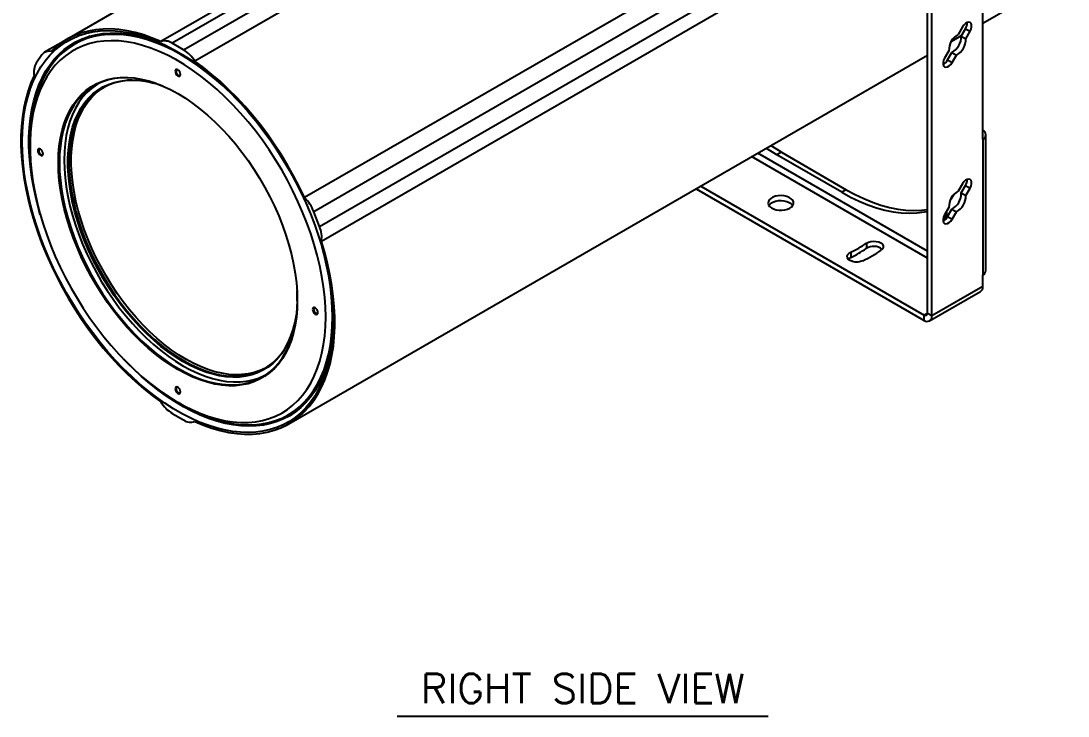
# Model space of a CAD drawing. Extents: x 6 to 132, y 2 to 97.
# Drawn here: x 74.86 to 101.58, y 58.33 to 76.07 of the extents above; entities that cross this region are included whole.
import ezdxf
from ezdxf.enums import TextEntityAlignment as Align

# ---------------------------------------------------------------- set-up
doc = ezdxf.new("R2010")
doc.units = 0
doc.header["$MEASUREMENT"] = 0
doc.layers.add('OBJECT', color=7, linetype='CONTINUOUS')
doc.styles.get("Standard").update_dxf_attribs({"font": 'SIMPLEX'})

msp = doc.modelspace()

# ---------------------------------------------------------------- linework, layer by layer
at = {"layer": 'OBJECT'}
for p, q in [((95.084, 86.601), (76.032, 75.603)), ((97.483, 86.543), (78.431, 75.545)), ((97.769, 86.503), (78.718, 75.505)), ((79.011, 75.336), (98.062, 86.334)), ((98.349, 86.044), (79.297, 75.045)), ((101.147, 82.562), (82.096, 71.564)), ((101.384, 82.201), (82.333, 71.203)), ((82.479, 70.825), (101.531, 81.823)), ((101.58, 81.446), (82.529, 70.448)), ((99.405, 73.053), (99.405, 77.34)), ((99.405, 76.015), (100.748, 76.79)), ((97.99, 68.611), (97.99, 76.658)), ((98.106, 68.544), (98.106, 76.59)), ((98.89, 75.918), (98.78, 75.728)), ((76.615, 75.682), (76.29, 75.513)), ((98.601, 75.551), (98.865, 75.703)), ((98.854, 75.685), (98.964, 75.875)), ((98.854, 75.685), (98.971, 75.617)), ((98.964, 75.875), (99.081, 75.808)), ((98.971, 75.617), (99.081, 75.808)), ((75.945, 75.549), (75.464, 75.272)), ((79.011, 75.336), (78.718, 75.505)), ((75.395, 75.208), (75.249, 74.999)), ((81.696, 65.792), (97.99, 75.198)), ((98.54, 75.313), (98.43, 75.123)), ((98.505, 75.08), (98.615, 75.27)), ((98.615, 75.27), (98.731, 75.203)), ((98.621, 75.012), (98.731, 75.203)), ((98.505, 75.08), (98.621, 75.012)), ((99.405, 73.278), (99.405, 73.278)), ((99.405, 73.278), (99.405, 73.278)), ((75.091, 72.976), (75.091, 72.876)), ((99.405, 73.054), (99.405, 73.053)), ((99.405, 73.054), (99.405, 69.591)), ((99.405, 73.054), (99.405, 73.054)), ((99.486, 69.703), (99.486, 73.166)), ((97.99, 70.201), (93.662, 72.7)), ((94.27, 72.72), (94.153, 72.653)), ((94.27, 72.72), (95.922, 71.766)), ((97.99, 70.021), (93.506, 72.61)), ((95.806, 71.699), (94.153, 72.653)), ((98.89, 71.918), (98.78, 71.728)), ((92.09, 71.792), (97.912, 68.432)), ((92.207, 71.86), (97.912, 68.566)), ((95.922, 71.766), (95.806, 71.699)), ((98.854, 71.685), (98.964, 71.875)), ((98.854, 71.685), (98.971, 71.617)), ((98.964, 71.875), (99.081, 71.808)), ((98.971, 71.617), (99.081, 71.808)), ((82.479, 70.825), (82.333, 71.203)), ((98.54, 71.313), (98.43, 71.123)), ((98.443, 71.145), (98.443, 71.003)), ((98.488, 71.054), (98.488, 71.223)), ((98.505, 71.08), (98.615, 71.27)), ((98.505, 71.08), (98.621, 71.012)), ((98.615, 71.27), (98.731, 71.203)), ((98.621, 71.012), (98.731, 71.203)), ((96.433, 70.4), (96.433, 70.266)), ((96.034, 70.17), (96.034, 70.036)), ((99.405, 69.59), (99.405, 69.591)), ((99.405, 69.294), (99.405, 69.59)), ((99.405, 69.294), (98.106, 68.544)), ((81.912, 68.928), (81.912, 68.953)), ((98.049, 68.418), (99.348, 69.168)), ((97.99, 68.611), (97.912, 68.566)), ((97.912, 68.432), (97.912, 68.566)), ((98.106, 68.544), (97.99, 68.611)), ((79.062, 67.443), (79.081, 67.432)), ((78.864, 66.34), (78.95, 66.29)), ((78.718, 66.059), (79.011, 65.89)), ((81.747, 66.06), (82.056, 66.257))]:
    msp.add_line(p, q, dxfattribs=at)
at = {"layer": 'OBJECT', "color": 1}
msp.add_line((84.464, 58.334), (93.928, 58.334), dxfattribs=at)
at = {"layer": 'OBJECT', "flags": 128}
for points in [[(99.081, 75.808), (99.106, 75.862), (99.119, 75.916), (99.119, 75.965), (99.106, 76.003), (99.081, 76.029), (99.046, 76.038), (99.006, 76.029), (98.964, 76.005), (98.924, 75.967), (98.89, 75.918)], [(74.892, 72.991), (74.898, 73.24), (74.916, 73.482), (74.946, 73.715), (74.988, 73.938), (75.041, 74.153), (75.107, 74.356), (75.184, 74.549), (75.271, 74.729), (75.37, 74.898), (75.48, 75.054), (75.6, 75.196), (75.729, 75.325), (75.868, 75.44), (76.017, 75.54), (76.174, 75.626), (76.339, 75.697), (76.511, 75.752), (76.691, 75.792), (76.878, 75.817), (77.07, 75.826), (77.268, 75.82), (77.471, 75.798), (77.678, 75.76), (77.889, 75.708), (78.103, 75.639), (78.319, 75.556), (78.536, 75.459), (78.755, 75.346), (78.974, 75.22), (79.192, 75.08), (79.41, 74.926), (79.626, 74.76), (79.839, 74.582), (80.05, 74.391), (80.257, 74.19), (80.46, 73.977), (80.658, 73.755), (80.851, 73.524), (81.037, 73.284), (81.217, 73.036), (81.39, 72.781), (81.555, 72.519), (81.712, 72.252), (81.86, 71.981), (81.999, 71.705), (82.129, 71.427), (82.249, 71.146), (82.358, 70.864), (82.457, 70.581), (82.545, 70.299), (82.622, 70.018), (82.687, 69.739), (82.741, 69.463), (82.783, 69.19), (82.813, 68.923), (82.831, 68.66), (82.837, 68.404), (82.831, 68.155), (82.813, 67.913), (82.783, 67.68), (82.741, 67.456), (82.687, 67.242), (82.622, 67.039), (82.545, 66.846), (82.457, 66.666), (82.358, 66.497), (82.249, 66.341), (82.129, 66.199), (81.999, 66.07), (81.86, 65.955), (81.712, 65.855), (81.555, 65.769), (81.39, 65.698), (81.217, 65.643), (81.037, 65.603), (80.851, 65.578), (80.658, 65.569), (80.46, 65.575), (80.257, 65.597), (80.05, 65.634), (79.839, 65.687), (79.626, 65.755), (79.41, 65.838), (79.192, 65.936), (78.974, 66.048), (78.755, 66.175), (78.536, 66.315), (78.319, 66.468), (78.103, 66.635), (77.889, 66.813), (77.678, 67.004), (77.471, 67.205), (77.268, 67.418), (77.07, 67.64), (76.878, 67.871), (76.691, 68.111), (76.511, 68.359), (76.339, 68.614), (76.174, 68.876), (76.017, 69.142), (75.868, 69.414), (75.729, 69.69), (75.6, 69.968), (75.48, 70.249), (75.37, 70.531), (75.271, 70.814), (75.184, 71.096), (75.107, 71.377), (75.041, 71.656), (74.988, 71.932), (74.946, 72.204), (74.916, 72.472), (74.898, 72.735), (74.892, 72.991)], [(75.352, 71.131), (75.316, 71.259), (75.245, 71.536), (75.186, 71.81), (75.138, 72.081), (75.102, 72.347), (75.078, 72.609), (75.066, 72.865), (75.066, 73.115), (75.078, 73.357), (75.102, 73.591), (75.138, 73.816), (75.186, 74.032), (75.245, 74.238), (75.316, 74.433), (75.398, 74.616), (75.491, 74.788), (75.594, 74.947), (75.708, 75.093), (75.832, 75.225), (75.966, 75.344), (76.109, 75.449), (76.261, 75.539), (76.421, 75.614), (76.589, 75.674), (76.764, 75.719), (76.946, 75.749), (77.134, 75.763), (77.328, 75.762), (77.526, 75.745), (77.729, 75.713), (77.936, 75.665), (78.146, 75.602), (78.359, 75.524), (78.573, 75.432), (78.789, 75.325), (78.908, 75.259)], [(80.364, 74.08), (80.226, 74.219), (80.019, 74.414), (79.81, 74.597), (79.597, 74.769), (79.383, 74.927), (79.167, 75.073), (78.951, 75.205), (78.734, 75.323), (78.519, 75.426), (78.304, 75.515), (78.092, 75.589), (77.882, 75.648), (77.676, 75.691), (77.474, 75.718), (77.276, 75.73), (77.084, 75.727), (76.897, 75.707), (76.717, 75.672), (76.544, 75.622), (76.379, 75.556), (76.221, 75.475), (76.073, 75.379), (75.933, 75.269), (75.803, 75.144), (75.682, 75.006), (75.572, 74.854), (75.473, 74.689), (75.385, 74.512), (75.307, 74.323), (75.242, 74.123), (75.187, 73.912), (75.145, 73.691), (75.115, 73.461), (75.097, 73.222), (75.091, 72.976)], [(78.431, 75.545), (78.212, 75.637), (77.994, 75.714), (77.779, 75.776), (77.567, 75.822), (77.359, 75.852), (77.156, 75.867), (76.958, 75.865), (76.766, 75.848), (76.581, 75.815), (76.402, 75.767), (76.231, 75.702), (76.068, 75.623), (75.914, 75.528), (75.768, 75.419), (75.632, 75.295)], [(82.638, 68.519), (82.632, 68.769), (82.614, 69.025), (82.583, 69.287), (82.541, 69.553), (82.488, 69.823), (82.422, 70.095), (82.345, 70.37), (82.257, 70.645), (82.159, 70.921), (82.049, 71.196), (81.93, 71.469), (81.8, 71.74), (81.661, 72.008), (81.514, 72.271), (81.357, 72.529), (81.193, 72.782), (81.021, 73.027), (80.843, 73.266), (80.658, 73.496), (80.467, 73.717), (80.271, 73.928), (80.071, 74.13), (79.867, 74.32), (79.659, 74.498), (79.449, 74.664), (79.237, 74.818), (79.024, 74.959), (78.811, 75.085), (78.597, 75.198), (78.385, 75.296), (78.174, 75.38), (77.965, 75.448), (77.759, 75.502), (77.557, 75.54), (77.359, 75.562), (77.165, 75.569), (76.977, 75.56), (76.796, 75.536), (76.62, 75.496), (76.452, 75.441), (76.292, 75.371), (76.14, 75.285), (75.997, 75.185), (75.862, 75.071), (75.738, 74.942), (75.623, 74.8), (75.519, 74.645), (75.426, 74.477), (75.343, 74.297), (75.272, 74.106), (75.212, 73.904), (75.164, 73.691), (75.128, 73.469), (75.104, 73.238), (75.092, 72.998), (75.092, 72.752), (75.104, 72.498), (75.128, 72.239), (75.164, 71.976), (75.212, 71.708), (75.272, 71.436), (75.343, 71.163), (75.426, 70.888), (75.519, 70.612), (75.623, 70.336), (75.738, 70.062), (75.862, 69.79), (75.997, 69.521), (76.14, 69.255), (76.292, 68.994), (76.452, 68.739), (76.62, 68.489), (76.796, 68.247), (76.977, 68.013), (77.165, 67.787), (77.359, 67.571), (77.557, 67.364), (77.759, 67.169), (77.965, 66.984), (78.174, 66.812), (78.385, 66.652), (78.597, 66.505), (78.811, 66.371), (79.024, 66.251), (79.237, 66.146), (79.449, 66.055), (79.659, 65.979), (79.867, 65.918), (80.071, 65.872), (80.271, 65.842), (80.467, 65.827), (80.658, 65.828), (80.843, 65.845), (81.021, 65.877), (81.193, 65.924), (81.357, 65.987), (81.514, 66.065), (81.661, 66.158), (81.8, 66.265), (81.93, 66.387), (82.049, 66.522), (82.159, 66.671), (82.257, 66.832), (82.345, 67.006), (82.422, 67.192), (82.488, 67.389), (82.541, 67.596), (82.583, 67.814), (82.614, 68.041), (82.632, 68.276), (82.638, 68.519)], [(98.43, 75.123), (98.406, 75.069), (98.392, 75.015), (98.392, 74.966), (98.406, 74.927), (98.43, 74.902), (98.465, 74.893), (98.505, 74.901), (98.547, 74.926), (98.587, 74.964), (98.621, 75.012)], [(78.796, 74.787), (78.801, 74.754), (78.816, 74.72), (78.838, 74.69), (78.864, 74.669), (78.89, 74.66), (78.912, 74.664), (78.927, 74.681), (78.932, 74.708), (78.927, 74.741), (78.912, 74.775), (78.89, 74.805), (78.864, 74.826), (78.838, 74.835), (78.816, 74.831), (78.801, 74.814), (78.796, 74.787)], [(78.87, 74.822), (78.855, 74.827), (78.836, 74.823), (78.824, 74.809), (78.82, 74.787)], [(82.096, 71.564), (81.96, 71.845), (81.815, 72.122), (81.66, 72.395), (81.497, 72.662), (81.326, 72.924), (81.148, 73.179), (80.962, 73.426), (80.77, 73.665), (80.572, 73.895), (80.369, 74.115), (80.161, 74.324), (79.95, 74.523), (79.735, 74.709), (79.517, 74.884), (79.297, 75.045)], [(75.199, 74.679), (75.116, 74.491), (75.044, 74.291), (74.983, 74.08), (74.934, 73.859), (74.898, 73.629), (74.873, 73.389), (74.861, 73.141), (74.86, 72.886), (74.872, 72.624), (74.897, 72.356), (74.933, 72.083), (74.981, 71.806), (75.041, 71.526), (75.113, 71.243), (75.196, 70.958), (75.29, 70.673), (75.396, 70.387), (75.511, 70.103), (75.638, 69.82), (75.773, 69.54), (75.919, 69.264), (76.073, 68.992), (76.236, 68.725), (76.407, 68.464), (76.585, 68.21), (76.77, 67.964), (76.962, 67.726), (77.159, 67.496), (77.362, 67.277), (77.569, 67.068), (77.78, 66.871), (77.995, 66.684), (78.212, 66.511), (78.431, 66.349)], [(78.308, 74.476), (78.308, 74.476), (78.122, 74.535), (77.939, 74.579), (77.759, 74.608), (77.584, 74.622), (77.415, 74.62), (77.25, 74.603), (77.093, 74.57), (76.942, 74.522), (76.799, 74.459), (76.664, 74.381), (76.538, 74.289), (76.421, 74.182), (76.314, 74.062), (76.217, 73.928), (76.131, 73.782), (76.055, 73.624), (75.99, 73.454), (75.937, 73.273), (75.895, 73.082), (75.866, 72.882), (75.848, 72.673), (75.842, 72.457), (75.848, 72.233), (75.866, 72.004), (75.895, 71.769), (75.937, 71.53), (75.99, 71.288), (76.055, 71.044), (76.131, 70.798), (76.217, 70.552), (76.314, 70.306), (76.421, 70.062), (76.538, 69.821), (76.664, 69.583), (76.799, 69.349), (76.942, 69.121), (77.093, 68.899), (77.25, 68.684), (77.415, 68.478), (77.584, 68.279), (77.759, 68.091), (77.939, 67.913), (78.122, 67.746), (78.308, 67.59), (78.496, 67.447), (78.686, 67.317), (78.877, 67.2), (79.067, 67.097), (79.257, 67.008), (79.445, 66.934), (79.631, 66.874), (79.815, 66.83), (79.994, 66.801), (80.169, 66.787), (80.339, 66.789), (80.503, 66.807), (80.661, 66.839), (80.811, 66.887), (80.954, 66.95), (81.089, 67.028), (81.215, 67.121), (81.332, 67.227), (81.439, 67.347), (81.536, 67.481), (81.623, 67.627), (81.699, 67.785), (81.763, 67.955), (81.816, 68.136), (81.858, 68.327), (81.888, 68.527), (81.906, 68.736), (81.91, 68.834)], [(76.015, 73.592), (76.03, 73.629), (76.106, 73.788), (76.193, 73.935), (76.291, 74.069), (76.398, 74.19), (76.516, 74.297), (76.642, 74.39), (76.778, 74.468), (76.921, 74.531), (77.073, 74.579), (77.231, 74.612), (77.304, 74.622)], [(78.255, 74.476), (78.087, 74.515), (77.911, 74.542), (77.74, 74.553), (77.573, 74.549), (77.413, 74.529), (77.26, 74.494), (77.113, 74.444), (76.974, 74.378), (76.844, 74.298), (76.723, 74.204), (76.611, 74.095), (76.508, 73.973), (76.416, 73.837), (76.335, 73.689), (76.265, 73.529), (76.206, 73.358), (76.158, 73.176), (76.122, 72.984), (76.098, 72.784), (76.086, 72.575), (76.086, 72.358), (76.098, 72.136), (76.122, 71.907), (76.158, 71.674), (76.206, 71.437), (76.265, 71.198), (76.335, 70.957), (76.416, 70.715), (76.508, 70.473), (76.611, 70.233), (76.723, 69.995), (76.844, 69.76), (76.974, 69.53), (77.113, 69.304), (77.26, 69.085), (77.413, 68.872), (77.573, 68.667), (77.74, 68.472), (77.911, 68.285), (78.087, 68.109), (78.266, 67.944), (78.449, 67.79), (78.634, 67.649), (78.82, 67.52), (79.008, 67.405), (79.195, 67.304), (79.381, 67.217), (79.566, 67.145), (79.749, 67.088), (79.929, 67.045), (80.104, 67.019), (80.276, 67.007), (80.442, 67.012), (80.602, 67.031), (80.756, 67.066), (80.902, 67.117), (81.041, 67.182), (81.171, 67.262), (81.293, 67.357), (81.405, 67.466), (81.507, 67.588), (81.599, 67.723), (81.68, 67.871), (81.75, 68.031), (81.809, 68.202), (81.857, 68.384), (81.893, 68.576), (81.894, 68.582)], [(76.158, 73.287), (76.179, 73.362), (76.239, 73.534), (76.309, 73.695), (76.391, 73.844), (76.483, 73.98), (76.586, 74.102), (76.698, 74.212), (76.82, 74.307), (76.951, 74.387), (77.091, 74.453), (77.238, 74.504), (77.392, 74.539), (77.553, 74.559), (77.58, 74.56)], [(77.304, 74.622), (77.396, 74.629), (77.566, 74.631), (77.742, 74.618), (77.922, 74.589), (78.106, 74.544), (78.293, 74.485), (78.482, 74.41), (78.673, 74.321), (78.864, 74.217), (79.056, 74.1), (79.246, 73.969), (79.435, 73.825), (79.622, 73.669), (79.806, 73.501), (79.986, 73.322), (80.162, 73.133), (80.333, 72.934), (80.497, 72.726), (80.656, 72.511), (80.807, 72.288), (80.951, 72.059), (81.086, 71.824), (81.213, 71.585), (81.33, 71.343), (81.438, 71.098), (81.535, 70.851), (81.622, 70.604), (81.698, 70.357), (81.763, 70.112), (81.816, 69.868), (81.858, 69.629), (81.888, 69.393), (81.906, 69.162), (81.912, 68.938)], [(78.82, 74.787), (78.824, 74.759), (78.836, 74.731), (78.855, 74.707), (78.876, 74.689), (78.898, 74.682), (78.916, 74.685), (78.928, 74.699), (78.932, 74.715)], [(76.845, 74.481), (76.785, 74.444), (76.659, 74.352), (76.542, 74.245), (76.435, 74.125), (76.338, 73.992), (76.252, 73.846), (76.176, 73.688), (76.111, 73.518), (76.058, 73.338), (76.017, 73.147), (75.987, 72.947), (75.969, 72.738), (75.963, 72.522)], [(79.067, 67.44), (78.88, 67.555), (78.693, 67.683), (78.508, 67.824), (78.326, 67.978), (78.146, 68.143), (77.97, 68.319), (77.799, 68.506), (77.633, 68.702), (77.473, 68.906), (77.319, 69.119), (77.173, 69.338), (77.034, 69.564), (76.904, 69.795), (76.782, 70.029), (76.67, 70.268), (76.568, 70.508), (76.476, 70.749), (76.395, 70.991), (76.324, 71.232), (76.265, 71.472), (76.218, 71.708), (76.182, 71.942), (76.158, 72.17), (76.146, 72.393), (76.146, 72.609), (76.158, 72.818), (76.182, 73.019), (76.218, 73.211), (76.265, 73.392), (76.324, 73.564), (76.395, 73.724), (76.476, 73.872), (76.568, 74.007), (76.67, 74.129), (76.782, 74.238), (76.904, 74.333), (76.971, 74.377)], [(79.825, 66.803), (79.806, 66.806), (79.622, 66.851), (79.435, 66.91), (79.246, 66.985), (79.056, 67.074), (78.864, 67.178), (78.673, 67.295), (78.482, 67.426), (78.293, 67.57), (78.106, 67.726), (77.922, 67.894), (77.742, 68.073), (77.566, 68.262), (77.396, 68.461), (77.231, 68.668), (77.073, 68.884), (76.921, 69.107), (76.778, 69.336), (76.642, 69.571), (76.516, 69.81), (76.398, 70.052), (76.291, 70.297), (76.193, 70.544), (76.106, 70.791), (76.03, 71.038), (75.965, 71.283), (75.912, 71.526), (75.87, 71.766), (75.84, 72.002), (75.822, 72.233), (75.816, 72.457), (75.822, 72.675), (75.84, 72.884), (75.87, 73.085), (75.912, 73.277), (75.965, 73.459), (76.015, 73.592)], [(79.608, 67.102), (79.555, 67.12), (79.37, 67.193), (79.182, 67.28), (78.994, 67.382), (78.806, 67.497), (78.619, 67.626), (78.433, 67.768), (78.249, 67.923), (78.069, 68.089), (77.892, 68.266), (77.72, 68.453), (77.553, 68.65), (77.392, 68.855), (77.238, 69.069), (77.091, 69.289), (76.951, 69.516), (76.82, 69.748), (76.698, 69.984), (76.586, 70.223), (76.483, 70.464), (76.391, 70.707), (76.309, 70.95), (76.239, 71.192), (76.179, 71.433), (76.131, 71.67), (76.096, 71.905), (76.071, 72.134), (76.059, 72.358), (76.059, 72.575), (76.071, 72.785), (76.096, 72.987), (76.131, 73.179), (76.158, 73.287)], [(75.289, 72.761), (75.294, 72.728), (75.309, 72.694), (75.331, 72.664), (75.357, 72.643), (75.383, 72.634), (75.405, 72.639), (75.42, 72.656), (75.425, 72.683), (75.42, 72.716), (75.405, 72.75), (75.383, 72.78), (75.357, 72.801), (75.331, 72.81), (75.309, 72.806), (75.294, 72.789), (75.289, 72.761)], [(75.363, 72.797), (75.347, 72.801), (75.329, 72.798), (75.317, 72.784), (75.313, 72.761)], [(75.313, 72.761), (75.317, 72.734), (75.329, 72.706), (75.347, 72.681), (75.369, 72.664), (75.39, 72.657), (75.409, 72.66), (75.421, 72.674), (75.425, 72.69)], [(94.153, 72.653), (93.931, 72.789), (93.877, 72.824)], [(94.27, 72.72), (94.047, 72.856), (93.993, 72.891)], [(75.963, 72.522), (75.969, 72.299), (75.987, 72.07), (76.017, 71.835), (76.058, 71.597), (76.111, 71.355), (76.176, 71.111), (76.252, 70.865), (76.338, 70.62), (76.435, 70.374), (76.542, 70.131), (76.659, 69.89), (76.785, 69.652), (76.919, 69.419), (77.062, 69.191), (77.213, 68.969), (77.37, 68.755), (77.534, 68.548), (77.704, 68.351), (77.878, 68.162), (78.057, 67.984), (78.24, 67.817), (78.426, 67.662), (78.614, 67.519), (78.804, 67.389), (78.994, 67.272), (79.184, 67.169), (79.374, 67.081), (79.562, 67.007), (79.748, 66.947), (79.931, 66.903), (80.11, 66.874), (80.285, 66.861), (80.454, 66.862), (80.618, 66.88), (80.776, 66.912), (80.926, 66.96), (81.069, 67.023), (81.131, 67.057)], [(99.081, 71.808), (99.106, 71.862), (99.119, 71.916), (99.119, 71.965), (99.106, 72.003), (99.081, 72.029), (99.046, 72.038), (99.006, 72.029), (98.964, 72.005), (98.924, 71.967), (98.89, 71.918)], [(94.482, 71.296), (94.528, 71.33), (94.56, 71.37), (94.576, 71.413), (94.573, 71.456), (94.554, 71.498), (94.518, 71.537), (94.468, 71.569), (94.406, 71.594), (94.336, 71.61), (94.261, 71.617), (94.186, 71.613), (94.114, 71.599), (94.05, 71.576), (93.996, 71.545), (93.957, 71.508), (93.933, 71.467), (93.926, 71.423), (93.937, 71.38), (93.965, 71.34), (94.009, 71.304), (94.065, 71.275), (94.131, 71.254), (94.204, 71.243), (94.28, 71.242), (94.354, 71.251), (94.422, 71.269), (94.482, 71.296)], [(95.806, 71.699), (96.028, 71.577), (96.25, 71.471), (96.471, 71.381), (96.689, 71.306), (96.905, 71.247), (97.117, 71.204), (97.324, 71.178), (97.527, 71.168), (97.724, 71.174), (97.915, 71.197), (97.99, 71.211)], [(95.922, 71.766), (96.145, 71.645), (96.367, 71.539), (96.587, 71.448), (96.806, 71.373), (97.021, 71.314), (97.233, 71.271), (97.441, 71.245), (97.644, 71.235), (97.841, 71.242), (97.99, 71.258)], [(98.574, 71.497), (98.6, 71.534), (98.675, 71.651)], [(94.555, 71.362), (94.554, 71.364), (94.518, 71.402), (94.468, 71.435), (94.406, 71.46), (94.336, 71.476), (94.261, 71.482), (94.186, 71.478), (94.114, 71.465), (94.05, 71.442), (93.996, 71.411), (93.957, 71.374), (93.948, 71.362)], [(98.43, 71.123), (98.406, 71.069), (98.392, 71.015), (98.392, 70.966), (98.406, 70.927), (98.43, 70.902), (98.465, 70.893), (98.505, 70.901), (98.547, 70.926), (98.587, 70.964), (98.621, 71.012)], [(78.95, 66.29), (78.951, 66.29), (79.167, 66.172), (79.383, 66.068), (79.597, 65.98), (79.81, 65.906), (80.019, 65.847), (80.226, 65.804), (80.428, 65.776), (80.626, 65.764), (80.818, 65.768), (81.004, 65.788), (81.185, 65.823), (81.358, 65.873), (81.523, 65.939), (81.68, 66.02), (81.829, 66.116), (81.969, 66.226), (82.099, 66.351), (82.219, 66.489), (82.329, 66.641), (82.429, 66.806), (82.517, 66.983), (82.594, 67.172), (82.66, 67.372), (82.714, 67.583), (82.756, 67.804), (82.787, 68.034), (82.805, 68.273), (82.811, 68.519), (82.805, 68.772), (82.787, 69.032), (82.756, 69.297), (82.714, 69.567), (82.66, 69.84), (82.594, 70.116), (82.543, 70.305)], [(79.297, 65.85), (79.516, 65.758), (79.733, 65.681), (79.948, 65.619), (80.159, 65.573), (80.366, 65.543), (80.569, 65.528), (80.766, 65.529), (80.958, 65.546), (81.143, 65.579), (81.322, 65.627), (81.493, 65.69), (81.655, 65.769), (81.81, 65.863), (81.955, 65.972), (82.091, 66.095), (82.217, 66.232), (82.333, 66.383), (82.438, 66.546), (82.532, 66.723), (82.616, 66.912), (82.687, 67.112), (82.747, 67.323), (82.796, 67.544), (82.832, 67.775), (82.856, 68.015), (82.868, 68.263), (82.868, 68.519), (82.855, 68.781), (82.831, 69.049), (82.794, 69.322), (82.745, 69.599), (82.685, 69.88), (82.613, 70.163), (82.529, 70.448)], [(96.433, 70.4), (96.484, 70.427), (96.547, 70.445), (96.615, 70.452), (96.685, 70.447), (96.749, 70.432), (96.803, 70.406), (96.842, 70.373), (96.864, 70.335), (96.866, 70.294), (96.848, 70.256), (96.812, 70.221)], [(96.344, 69.951), (96.285, 69.93), (96.217, 69.92), (96.148, 69.921), (96.081, 69.934), (96.024, 69.956), (95.98, 69.988), (95.952, 70.025), (95.945, 70.065), (95.956, 70.104), (95.987, 70.14), (96.034, 70.17)], [(95.974, 69.993), (95.987, 70.006), (96.034, 70.036)], [(81.912, 68.938), (81.906, 68.72), (81.888, 68.511), (81.858, 68.309), (81.816, 68.118), (81.763, 67.936), (81.698, 67.766), (81.622, 67.607), (81.535, 67.46), (81.438, 67.326), (81.42, 67.305)], [(81.912, 68.953), (81.906, 69.176), (81.905, 69.192)], [(82.303, 68.712), (82.308, 68.679), (82.323, 68.645), (82.345, 68.615), (82.371, 68.594), (82.397, 68.585), (82.42, 68.589), (82.434, 68.606), (82.44, 68.633), (82.434, 68.667), (82.42, 68.701), (82.397, 68.73), (82.371, 68.751), (82.345, 68.761), (82.323, 68.756), (82.308, 68.739), (82.303, 68.712)], [(82.378, 68.748), (82.362, 68.752), (82.344, 68.749), (82.331, 68.734), (82.327, 68.712)], [(82.327, 68.712), (82.331, 68.685), (82.344, 68.657), (82.362, 68.632), (82.383, 68.615), (82.405, 68.607), (82.423, 68.611), (82.435, 68.625), (82.439, 68.641)], [(82.837, 68.454), (82.831, 68.258), (82.813, 68.02), (82.783, 67.79), (82.741, 67.569), (82.688, 67.359), (82.623, 67.158), (82.546, 66.969), (82.459, 66.791), (82.36, 66.626), (82.251, 66.473), (82.132, 66.334), (82.003, 66.208), (81.865, 66.096), (81.718, 65.999), (81.562, 65.916), (81.398, 65.849), (81.226, 65.796), (81.048, 65.759), (80.863, 65.737), (80.672, 65.73), (80.475, 65.74), (80.274, 65.764), (80.069, 65.804), (79.861, 65.859), (79.649, 65.93), (79.436, 66.015), (79.221, 66.115), (79.005, 66.229), (78.789, 66.357), (78.573, 66.499), (78.359, 66.654), (78.146, 66.821), (77.936, 67.001), (77.729, 67.192), (77.526, 67.395), (77.483, 67.439)], [(81.104, 67.218), (81.1, 67.216), (80.962, 67.151), (80.815, 67.101), (80.662, 67.066), (80.501, 67.046), (80.335, 67.042), (80.164, 67.053), (79.988, 67.08), (79.808, 67.122), (79.626, 67.179), (79.441, 67.252), (79.254, 67.338), (79.067, 67.44)], [(81.519, 67.585), (81.505, 67.565), (81.402, 67.442), (81.29, 67.333), (81.168, 67.238), (81.037, 67.158), (80.897, 67.092), (80.75, 67.041), (80.596, 67.006), (80.435, 66.986), (80.268, 66.982), (80.096, 66.993), (79.919, 67.02), (79.739, 67.063), (79.608, 67.102)], [(81.42, 67.305), (81.33, 67.205), (81.213, 67.098), (81.086, 67.005), (80.951, 66.927), (80.807, 66.864), (80.656, 66.816), (80.497, 66.783), (80.333, 66.765), (80.162, 66.763), (79.986, 66.777), (79.825, 66.803)], [(78.796, 66.687), (78.801, 66.654), (78.816, 66.62), (78.838, 66.59), (78.864, 66.569), (78.89, 66.56), (78.912, 66.564), (78.927, 66.581), (78.932, 66.608), (78.927, 66.641), (78.912, 66.675), (78.89, 66.705), (78.864, 66.726), (78.838, 66.735), (78.816, 66.731), (78.801, 66.714), (78.796, 66.687)], [(78.87, 66.722), (78.855, 66.727), (78.836, 66.723), (78.824, 66.709), (78.82, 66.687)], [(78.82, 66.687), (78.824, 66.659), (78.836, 66.631), (78.855, 66.607), (78.876, 66.589), (78.898, 66.582), (78.916, 66.585), (78.928, 66.599), (78.932, 66.615)]]:
    msp.add_lwpolyline(points, dxfattribs=at)
at = {"layer": 'OBJECT'}
for centre, radius, start, end in [((98.745, 76.011), 0.258, 328.0877, 3.6609), ((98.994, 75.328), 0.454, 118.1885, 181.8115), ((98.401, 75.67), 0.454, 298.1885, 1.8114), ((78.534, 75.241), 0.322, 55.263, 108.7046), ((98.517, 75.603), 0.454, 298.1885, 1.8114), ((75.578, 75.077), 0.225, 75.9943, 144.384), ((78.555, 74.6), 0.865, 30.9757, 58.2421), ((75.631, 74.776), 0.442, 149.7377, 192.712), ((98.278, 75.201), 0.258, 296.3432, 331.9127), ((77.659, 72.296), 2.266, 68.293, 91.9997), ((99.363, 73.166), 0.12, 290.7832, 69.2168), ((98.745, 72.011), 0.258, 328.0876, 3.6611), ((98.994, 71.328), 0.454, 118.1885, 181.8115), ((98.401, 71.67), 0.454, 298.1885, 1.8114), ((98.517, 71.603), 0.454, 298.1885, 1.8114), ((81.378, 70.834), 1.024, 21.1341, 45.4682), ((98.278, 71.201), 0.258, 296.343, 331.9128), ((81.83, 70.548), 0.706, 351.8163, 23.1118), ((94.912, 72.574), 2.652, 295.0232, 304.9715), ((96.62, 69.979), 0.342, 50.4812, 123.2358), ((94.912, 72.439), 2.652, 295.0232, 304.9715), ((95.027, 72.773), 3.114, 295.0231, 304.9715), ((99.348, 69.717), 0.138, 294.3742, 354.3057), ((99.27, 69.279), 0.136, 305.0142, 6.2979), ((79.722, 68.831), 2.187, 325.2692, 352.0357), ((97.942, 68.603), 0.0481, 230.7964, 9.2143), ((97.988, 68.525), 0.12, 230.7967, 9.214), ((79.173, 66.795), 0.865, 210.9757, 238.2421), ((79.194, 66.154), 0.322, 235.263, 288.7046)]:
    msp.add_arc(centre, radius, start, end, dxfattribs=at)

# ---------------------------------------------------------------- texts
at = {"layer": 'OBJECT', "color": 1}
msp.add_text('RIGHT SIDE VIEW', height=0.75, dxfattribs=at).set_placement((89.196, 58.666), align=Align.CENTER)

doc.saveas('drawing.dxf')
